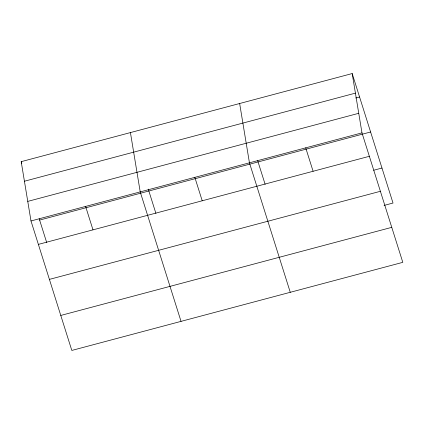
<?xml version="1.0" encoding="UTF-8"?>
<svg xmlns="http://www.w3.org/2000/svg" width="424" height="424" viewBox="0 0 424 424"><rect width="100%" height="100%" fill="white"/><g stroke="black" fill="none" stroke-linecap="round" stroke-linejoin="round"><path stroke-width="0.64" d="M352.185 73.559L361.974 132.871L402.8 262.345L71.815 350.441L30.989 220.962L21.2 161.655L352.185 73.559L393.011 203.038L384.059 205.417M24.433 181.228L355.418 93.132M355.736 98.008L359.573 96.99M27.761 201.389L358.746 113.298M30.989 220.962L361.974 132.871M39.623 220.077L370.608 131.986M38.377 244.388L369.362 156.297M373.661 170.252L381.976 168.042M49.412 279.384L380.397 191.293M60.78 315.445L391.765 227.349M305.709 147.844L313.098 171.275M257.675 160.685L265.127 184.318M290.265 292.295L249.439 162.821L239.65 103.514M194.828 177.359L202.216 200.785M148.257 189.131L155.905 213.389M181.037 321.371L140.217 191.892L130.428 132.585M85.606 206.43L92.989 229.856M21.2 161.655L21.783 163.505M39.225 218.826L46.677 242.459"/></g></svg>
